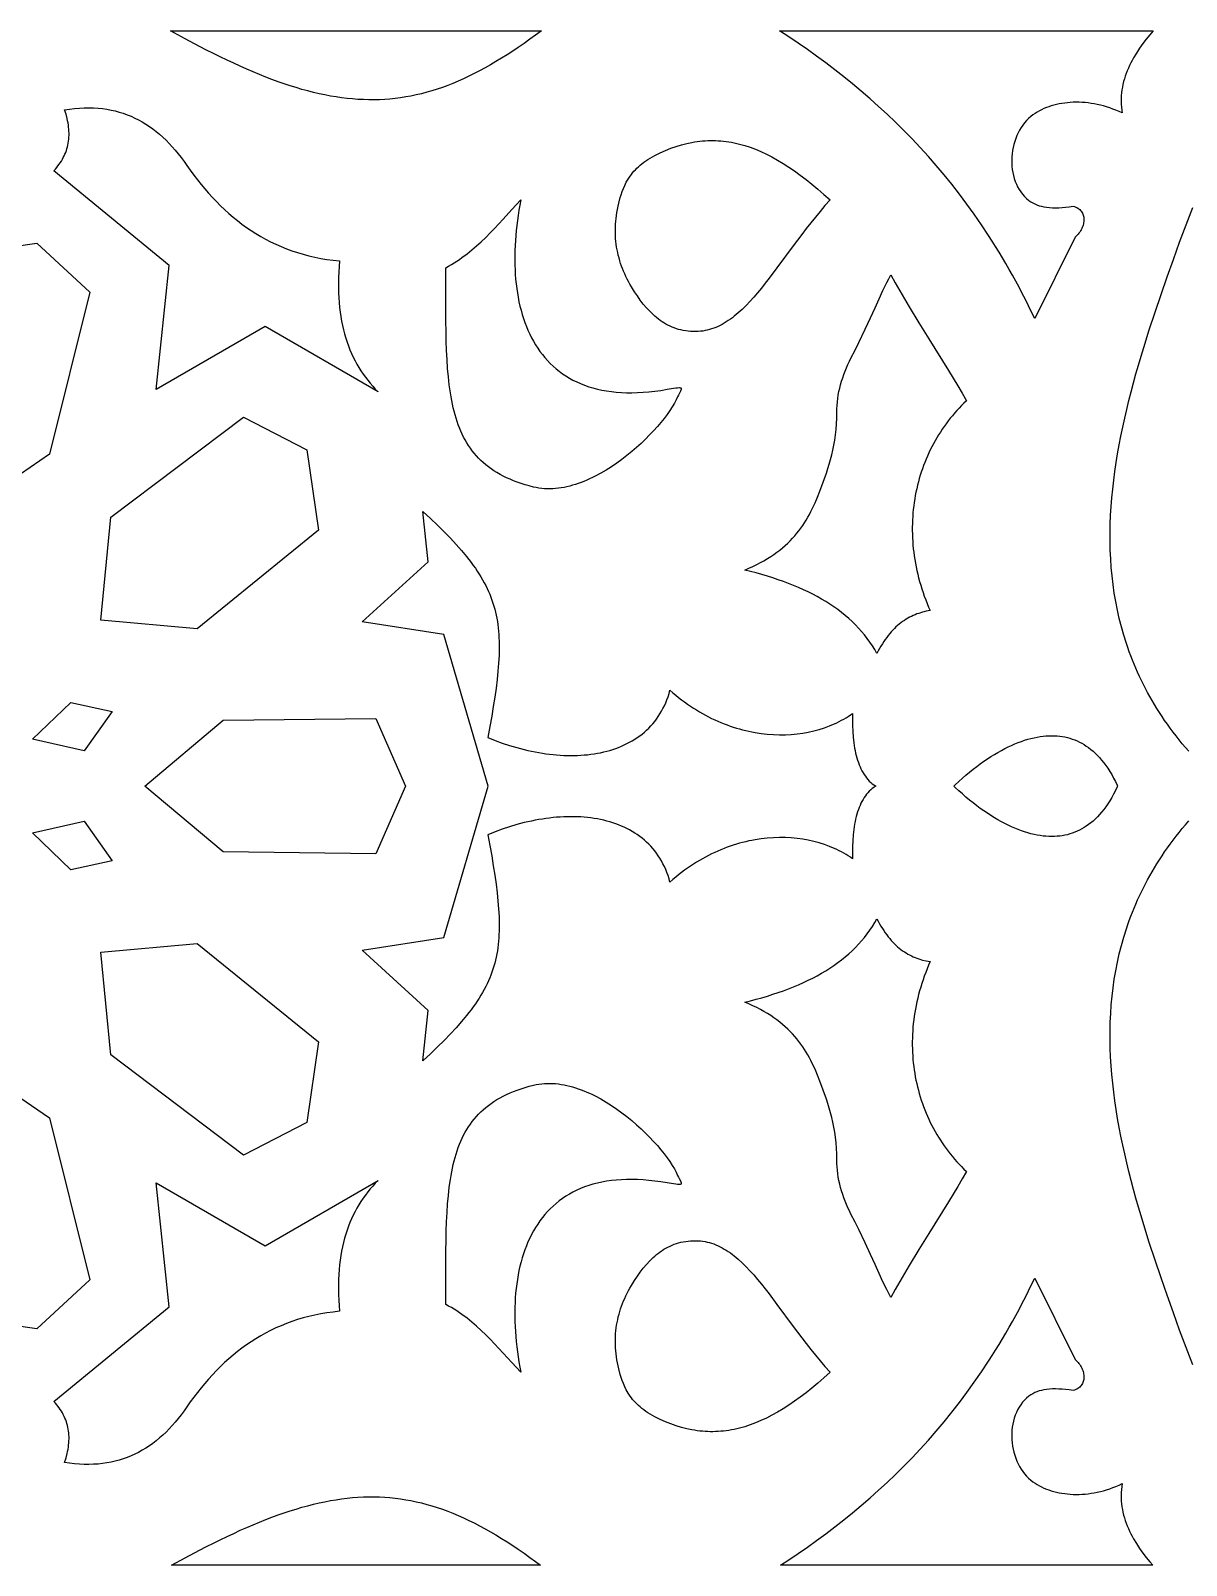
# Model space of a CAD drawing. Extents: x -575 to 575, y -425 to 425.
# Drawn here: x -332.8 to -272.6, y -365 to -285 of the extents above; entities that cross this region are included whole.
import ezdxf

# ---------------------------------------------------------------- set-up
doc = ezdxf.new("R2010")
doc.units = 0
doc.layers.add('LAYER_1', color=18, linetype='CONTINUOUS')

msp = doc.modelspace()

# ---------------------------------------------------------------- linework, layer by layer
at = {"layer": 'LAYER_1'}
for points in [[(-306.505, -285.263), (-306.807, -285.483), (-307.106, -285.697), (-307.403, -285.902), (-307.697, -286.1), (-307.989, -286.29), (-308.279, -286.473), (-308.566, -286.648), (-308.852, -286.816), (-309.136, -286.976), (-309.418, -287.128), (-309.698, -287.273), (-309.977, -287.411), (-310.255, -287.541), (-310.532, -287.664), (-310.808, -287.779), (-311.083, -287.887), (-311.357, -287.987), (-311.631, -288.081), (-311.904, -288.167), (-312.176, -288.245), (-312.449, -288.317), (-312.722, -288.381), (-312.994, -288.438), (-313.267, -288.487), (-313.54, -288.53), (-313.814, -288.565), (-314.089, -288.594), (-314.364, -288.615), (-314.64, -288.629), (-314.917, -288.636), (-315.195, -288.635), (-315.475, -288.628), (-315.756, -288.614), (-316.038, -288.593), (-316.323, -288.565), (-316.609, -288.53), (-316.897, -288.488), (-317.187, -288.439), (-317.48, -288.383), (-317.775, -288.32), (-318.072, -288.251), (-318.372, -288.175), (-318.675, -288.091), (-318.981, -288.001), (-319.29, -287.905), (-319.602, -287.801), (-319.918, -287.691), (-320.237, -287.575), (-320.559, -287.451), (-320.886, -287.321), (-321.216, -287.184), (-321.55, -287.041), (-321.889, -286.891), (-322.231, -286.734), (-322.578, -286.571), (-322.93, -286.402), (-323.287, -286.226), (-323.648, -286.043), (-324.014, -285.854), (-324.762, -285.457), (-325.531, -285.034), (-306.2, -285.034)], [(-274.508, -285.249), (-274.689, -285.473), (-274.866, -285.706), (-275.037, -285.947), (-275.2, -286.197), (-275.352, -286.453), (-275.424, -286.584), (-275.493, -286.717), (-275.559, -286.851), (-275.621, -286.987), (-275.679, -287.124), (-275.734, -287.263), (-275.783, -287.403), (-275.829, -287.544), (-275.87, -287.687), (-275.906, -287.831), (-275.936, -287.976), (-275.962, -288.122), (-275.981, -288.269), (-275.995, -288.417), (-276.003, -288.566), (-276.005, -288.716), (-276, -288.867), (-275.989, -289.018), (-275.97, -289.171), (-275.944, -289.323), (-276.106, -289.249), (-276.269, -289.179), (-276.431, -289.115), (-276.594, -289.057), (-276.756, -289.004), (-276.918, -288.957), (-277.08, -288.915), (-277.241, -288.878), (-277.402, -288.846), (-277.561, -288.82), (-277.72, -288.798), (-277.878, -288.782), (-278.035, -288.77), (-278.19, -288.764), (-278.343, -288.762), (-278.495, -288.765), (-278.646, -288.773), (-278.794, -288.785), (-278.94, -288.802), (-279.084, -288.823), (-279.226, -288.85), (-279.365, -288.88), (-279.502, -288.915), (-279.636, -288.954), (-279.767, -288.997), (-279.895, -289.045), (-280.02, -289.096), (-280.141, -289.152), (-280.259, -289.211), (-280.373, -289.275), (-280.484, -289.342), (-280.591, -289.414), (-280.71, -289.504), (-280.824, -289.604), (-280.931, -289.711), (-281.031, -289.827), (-281.125, -289.95), (-281.212, -290.079), (-281.292, -290.214), (-281.365, -290.355), (-281.431, -290.501), (-281.49, -290.651), (-281.542, -290.805), (-281.586, -290.962), (-281.624, -291.122), (-281.653, -291.283), (-281.675, -291.446), (-281.69, -291.61), (-281.696, -291.775), (-281.695, -291.939), (-281.686, -292.102), (-281.669, -292.264), (-281.643, -292.423), (-281.61, -292.581), (-281.568, -292.735), (-281.517, -292.885), (-281.458, -293.031), (-281.391, -293.173), (-281.315, -293.308), (-281.23, -293.438), (-281.136, -293.561), (-281.033, -293.677), (-280.921, -293.786), (-280.8, -293.886), (-280.707, -293.952), (-280.608, -294.011), (-280.503, -294.064), (-280.391, -294.111), (-280.273, -294.152), (-280.149, -294.186), (-280.018, -294.213), (-279.88, -294.235), (-279.734, -294.25), (-279.582, -294.258), (-279.421, -294.26), (-279.253, -294.256), (-279.078, -294.245), (-278.894, -294.228), (-278.702, -294.204), (-278.501, -294.174), (-278.432, -294.196), (-278.368, -294.222), (-278.308, -294.251), (-278.253, -294.284), (-278.203, -294.32), (-278.157, -294.359), (-278.116, -294.4), (-278.08, -294.444), (-278.047, -294.49), (-278.019, -294.539), (-277.996, -294.589), (-277.976, -294.641), (-277.961, -294.695), (-277.95, -294.751), (-277.943, -294.807), (-277.94, -294.865), (-277.941, -294.924), (-277.946, -294.984), (-277.955, -295.044), (-277.967, -295.104), (-277.983, -295.165), (-278.003, -295.226), (-278.027, -295.287), (-278.054, -295.347), (-278.085, -295.407), (-278.119, -295.467), (-278.156, -295.525), (-278.197, -295.583), (-278.241, -295.639), (-278.288, -295.694), (-278.339, -295.747), (-278.392, -295.799), (-280.503, -300.031), (-280.662, -299.698), (-280.824, -299.369), (-280.987, -299.044), (-281.152, -298.722), (-281.319, -298.405), (-281.488, -298.091), (-281.659, -297.78), (-281.831, -297.474), (-282.006, -297.171), (-282.182, -296.872), (-282.359, -296.576), (-282.539, -296.284), (-282.72, -295.995), (-282.903, -295.71), (-283.274, -295.15), (-283.651, -294.603), (-284.034, -294.069), (-284.424, -293.548), (-284.82, -293.04), (-285.222, -292.544), (-285.63, -292.059), (-286.043, -291.587), (-286.462, -291.125), (-286.886, -290.675), (-287.315, -290.235), (-287.749, -289.806), (-288.189, -289.386), (-288.633, -288.977), (-289.081, -288.577), (-289.535, -288.186), (-289.992, -287.804), (-290.454, -287.431), (-290.919, -287.066), (-291.389, -286.709), (-291.862, -286.36), (-292.339, -286.018), (-292.82, -285.683), (-293.304, -285.356), (-293.79, -285.034), (-274.324, -285.034)], [(-329.533, -289.057), (-329.298, -289.072), (-329.068, -289.095), (-328.842, -289.127), (-328.62, -289.168), (-328.402, -289.217), (-328.189, -289.274), (-327.98, -289.339), (-327.775, -289.413), (-327.573, -289.494), (-327.376, -289.584), (-327.182, -289.682), (-326.992, -289.787), (-326.805, -289.901), (-326.622, -290.022), (-326.443, -290.15), (-326.266, -290.287), (-326.093, -290.431), (-325.923, -290.582), (-325.756, -290.741), (-325.593, -290.907), (-325.432, -291.08), (-325.274, -291.261), (-325.119, -291.448), (-324.966, -291.643), (-324.816, -291.844), (-324.669, -292.053), (-324.49, -292.307), (-324.307, -292.557), (-324.121, -292.802), (-323.931, -293.041), (-323.737, -293.274), (-323.539, -293.503), (-323.337, -293.725), (-323.131, -293.941), (-322.921, -294.152), (-322.707, -294.356), (-322.488, -294.554), (-322.264, -294.746), (-322.036, -294.931), (-321.804, -295.11), (-321.567, -295.282), (-321.324, -295.446), (-321.077, -295.604), (-320.825, -295.755), (-320.568, -295.898), (-320.305, -296.033), (-320.037, -296.162), (-319.764, -296.282), (-319.485, -296.394), (-319.2, -296.499), (-318.91, -296.595), (-318.614, -296.683), (-318.312, -296.763), (-318.005, -296.834), (-317.691, -296.897), (-317.37, -296.95), (-317.044, -296.995), (-316.711, -297.03), (-316.736, -297.322), (-316.755, -297.607), (-316.767, -297.887), (-316.774, -298.161), (-316.774, -298.43), (-316.768, -298.694), (-316.757, -298.952), (-316.739, -299.206), (-316.716, -299.453), (-316.686, -299.696), (-316.651, -299.934), (-316.611, -300.167), (-316.565, -300.394), (-316.513, -300.617), (-316.456, -300.835), (-316.394, -301.048), (-316.326, -301.256), (-316.253, -301.46), (-316.175, -301.659), (-316.091, -301.854), (-316.003, -302.043), (-315.909, -302.229), (-315.811, -302.41), (-315.707, -302.587), (-315.599, -302.759), (-315.486, -302.927), (-315.369, -303.091), (-315.246, -303.251), (-315.119, -303.406), (-314.988, -303.558), (-314.852, -303.706), (-314.712, -303.85), (-320.599, -300.44), (-326.263, -303.732), (-325.597, -297.266), (-331.595, -292.328), (-331.521, -292.247), (-331.451, -292.165), (-331.384, -292.082), (-331.321, -291.997), (-331.262, -291.912), (-331.206, -291.825), (-331.154, -291.737), (-331.106, -291.648), (-331.061, -291.558), (-331.02, -291.466), (-330.983, -291.374), (-330.949, -291.28), (-330.919, -291.185), (-330.892, -291.089), (-330.87, -290.991), (-330.85, -290.892), (-330.835, -290.793), (-330.823, -290.692), (-330.815, -290.59), (-330.81, -290.486), (-330.809, -290.382), (-330.812, -290.276), (-330.818, -290.169), (-330.828, -290.061), (-330.842, -289.952), (-330.859, -289.841), (-330.88, -289.729), (-330.905, -289.617), (-330.965, -289.387), (-331.039, -289.153), (-330.776, -289.115), (-330.518, -289.086), (-330.264, -289.065), (-330.016, -289.054), (-329.772, -289.051)], [(-297.127, -290.761), (-296.99, -290.768), (-296.853, -290.778), (-296.715, -290.791), (-296.578, -290.807), (-296.44, -290.827), (-296.302, -290.851), (-296.163, -290.878), (-295.886, -290.941), (-295.607, -291.019), (-295.327, -291.11), (-295.045, -291.215), (-294.761, -291.334), (-294.476, -291.467), (-294.189, -291.614), (-293.899, -291.774), (-293.607, -291.949), (-293.312, -292.138), (-293.015, -292.341), (-292.715, -292.558), (-292.411, -292.789), (-292.105, -293.034), (-291.795, -293.294), (-291.482, -293.568), (-291.165, -293.856), (-291.427, -294.151), (-291.681, -294.448), (-291.929, -294.747), (-292.171, -295.047), (-292.406, -295.348), (-292.637, -295.648), (-293.083, -296.243), (-293.931, -297.393), (-294.339, -297.935), (-294.54, -298.196), (-294.741, -298.448), (-294.941, -298.691), (-295.14, -298.924), (-295.34, -299.146), (-295.541, -299.357), (-295.742, -299.555), (-295.945, -299.741), (-296.15, -299.913), (-296.254, -299.994), (-296.358, -300.07), (-296.463, -300.143), (-296.568, -300.212), (-296.674, -300.277), (-296.781, -300.338), (-296.89, -300.395), (-296.999, -300.447), (-297.109, -300.495), (-297.22, -300.539), (-297.332, -300.578), (-297.446, -300.612), (-297.56, -300.641), (-297.676, -300.665), (-297.794, -300.685), (-297.912, -300.699), (-298.033, -300.708), (-298.154, -300.712), (-298.291, -300.71), (-298.425, -300.704), (-298.556, -300.692), (-298.683, -300.676), (-298.808, -300.655), (-298.93, -300.629), (-299.05, -300.598), (-299.166, -300.563), (-299.281, -300.523), (-299.392, -300.48), (-299.501, -300.431), (-299.608, -300.379), (-299.712, -300.323), (-299.814, -300.263), (-299.914, -300.199), (-300.012, -300.132), (-300.108, -300.061), (-300.202, -299.986), (-300.294, -299.908), (-300.384, -299.827), (-300.473, -299.742), (-300.56, -299.655), (-300.729, -299.471), (-300.892, -299.276), (-301.05, -299.071), (-301.203, -298.857), (-301.353, -298.634), (-301.515, -298.373), (-301.591, -298.241), (-301.664, -298.109), (-301.733, -297.976), (-301.799, -297.841), (-301.861, -297.706), (-301.919, -297.57), (-301.974, -297.434), (-302.026, -297.296), (-302.074, -297.158), (-302.118, -297.018), (-302.158, -296.878), (-302.194, -296.737), (-302.227, -296.595), (-302.256, -296.452), (-302.281, -296.308), (-302.302, -296.163), (-302.319, -296.017), (-302.332, -295.87), (-302.341, -295.722), (-302.346, -295.573), (-302.347, -295.423), (-302.344, -295.272), (-302.337, -295.12), (-302.325, -294.967), (-302.31, -294.812), (-302.29, -294.657), (-302.265, -294.501), (-302.237, -294.343), (-302.204, -294.185), (-302.167, -294.025), (-302.09, -293.733), (-302.045, -293.58), (-301.992, -293.422), (-301.931, -293.262), (-301.86, -293.099), (-301.778, -292.935), (-301.683, -292.771), (-301.574, -292.606), (-301.513, -292.524), (-301.448, -292.443), (-301.379, -292.362), (-301.306, -292.282), (-301.228, -292.202), (-301.145, -292.123), (-301.056, -292.045), (-300.963, -291.968), (-300.864, -291.893), (-300.76, -291.818), (-300.65, -291.745), (-300.534, -291.673), (-300.411, -291.603), (-300.283, -291.534), (-300.005, -291.398), (-299.728, -291.274), (-299.453, -291.164), (-299.178, -291.067), (-298.904, -290.983), (-298.63, -290.912), (-298.357, -290.855), (-298.221, -290.831), (-298.084, -290.811), (-297.947, -290.793), (-297.811, -290.78), (-297.674, -290.769), (-297.538, -290.762), (-297.401, -290.759), (-297.264, -290.758)], [(-307.322, -294.124), (-307.368, -294.391), (-307.411, -294.657), (-307.449, -294.923), (-307.483, -295.187), (-307.512, -295.45), (-307.536, -295.712), (-307.556, -295.972), (-307.571, -296.231), (-307.582, -296.488), (-307.587, -296.743), (-307.588, -296.996), (-307.584, -297.247), (-307.575, -297.495), (-307.561, -297.741), (-307.542, -297.984), (-307.518, -298.225), (-307.489, -298.462), (-307.454, -298.697), (-307.414, -298.928), (-307.369, -299.156), (-307.319, -299.38), (-307.263, -299.601), (-307.202, -299.818), (-307.135, -300.031), (-307.062, -300.24), (-306.984, -300.444), (-306.9, -300.645), (-306.811, -300.84), (-306.716, -301.031), (-306.614, -301.218), (-306.507, -301.399), (-306.394, -301.575), (-306.275, -301.746), (-306.15, -301.912), (-306.019, -302.072), (-305.882, -302.226), (-305.739, -302.375), (-305.589, -302.517), (-305.433, -302.654), (-305.27, -302.784), (-305.101, -302.908), (-304.926, -303.025), (-304.744, -303.136), (-304.556, -303.24), (-304.361, -303.337), (-304.159, -303.426), (-303.95, -303.509), (-303.735, -303.584), (-303.513, -303.651), (-303.284, -303.711), (-303.048, -303.763), (-302.805, -303.807), (-302.555, -303.842), (-302.298, -303.87), (-302.033, -303.889), (-301.762, -303.9), (-301.483, -303.901), (-301.197, -303.894), (-300.903, -303.878), (-300.602, -303.853), (-300.294, -303.819), (-299.978, -303.775), (-299.655, -303.721), (-299.327, -303.666), (-299.204, -303.649), (-299.106, -303.638), (-299.031, -303.635), (-298.975, -303.639), (-298.939, -303.65), (-298.927, -303.659), (-298.919, -303.669), (-298.914, -303.681), (-298.913, -303.696), (-298.919, -303.73), (-298.936, -303.773), (-298.962, -303.823), (-299.029, -303.95), (-299.067, -304.026), (-299.105, -304.11), (-299.181, -304.275), (-299.275, -304.45), (-299.385, -304.636), (-299.511, -304.829), (-299.652, -305.03), (-299.807, -305.237), (-299.977, -305.449), (-300.16, -305.664), (-300.354, -305.882), (-300.561, -306.101), (-300.779, -306.32), (-301.006, -306.538), (-301.244, -306.754), (-301.49, -306.966), (-301.744, -307.174), (-302.005, -307.375), (-302.273, -307.569), (-302.548, -307.755), (-302.827, -307.932), (-303.111, -308.098), (-303.398, -308.251), (-303.543, -308.323), (-303.689, -308.392), (-303.835, -308.457), (-303.982, -308.518), (-304.129, -308.576), (-304.277, -308.629), (-304.425, -308.678), (-304.573, -308.723), (-304.721, -308.764), (-304.869, -308.8), (-305.016, -308.831), (-305.164, -308.857), (-305.311, -308.878), (-305.458, -308.893), (-305.605, -308.904), (-305.75, -308.909), (-305.896, -308.908), (-306.04, -308.901), (-306.184, -308.889), (-306.327, -308.87), (-306.468, -308.845), (-306.609, -308.813), (-306.831, -308.755), (-307.046, -308.693), (-307.254, -308.628), (-307.455, -308.558), (-307.649, -308.485), (-307.836, -308.407), (-308.016, -308.326), (-308.189, -308.241), (-308.357, -308.152), (-308.517, -308.059), (-308.672, -307.963), (-308.82, -307.862), (-308.963, -307.758), (-309.099, -307.65), (-309.23, -307.538), (-309.356, -307.422), (-309.475, -307.302), (-309.59, -307.179), (-309.699, -307.051), (-309.803, -306.92), (-309.902, -306.785), (-309.996, -306.646), (-310.086, -306.504), (-310.171, -306.357), (-310.251, -306.207), (-310.327, -306.053), (-310.398, -305.895), (-310.466, -305.733), (-310.53, -305.567), (-310.589, -305.398), (-310.645, -305.225), (-310.697, -305.048), (-310.746, -304.867), (-310.791, -304.682), (-310.834, -304.494), (-310.872, -304.302), (-310.908, -304.106), (-310.941, -303.906), (-310.999, -303.495), (-311.047, -303.069), (-311.086, -302.628), (-311.116, -302.171), (-311.139, -301.7), (-311.156, -301.213), (-311.168, -300.712), (-311.176, -300.195), (-311.181, -299.664), (-311.186, -297.388), (-311.038, -297.307), (-310.892, -297.223), (-310.75, -297.137), (-310.61, -297.047), (-310.473, -296.956), (-310.338, -296.861), (-310.076, -296.666), (-309.822, -296.461), (-309.575, -296.249), (-309.335, -296.03), (-309.1, -295.804), (-308.869, -295.572), (-308.64, -295.336), (-308.188, -294.851), (-307.734, -294.356), (-307.27, -293.856)], [(-329.729, -298.662), (-331.824, -307.108), (-335.87, -309.874), (-338.275, -305.051), (-336.212, -296.647), (-332.486, -296.109)], [(-287.763, -298.171), (-287.527, -298.587), (-287.284, -299.005), (-287.036, -299.423), (-286.53, -300.259), (-286.015, -301.092), (-284.999, -302.735), (-284.514, -303.536), (-284.281, -303.93), (-284.057, -304.32), (-284.186, -304.443), (-284.312, -304.569), (-284.435, -304.697), (-284.556, -304.828), (-284.674, -304.96), (-284.788, -305.096), (-284.901, -305.233), (-285.01, -305.372), (-285.116, -305.514), (-285.22, -305.658), (-285.32, -305.803), (-285.418, -305.951), (-285.512, -306.101), (-285.604, -306.252), (-285.693, -306.406), (-285.778, -306.561), (-285.861, -306.718), (-285.94, -306.877), (-286.017, -307.037), (-286.09, -307.199), (-286.16, -307.363), (-286.227, -307.528), (-286.291, -307.695), (-286.352, -307.863), (-286.41, -308.032), (-286.464, -308.203), (-286.515, -308.375), (-286.563, -308.549), (-286.607, -308.724), (-286.649, -308.899), (-286.687, -309.076), (-286.721, -309.254), (-286.752, -309.434), (-286.78, -309.614), (-286.805, -309.795), (-286.826, -309.977), (-286.843, -310.159), (-286.857, -310.343), (-286.868, -310.527), (-286.875, -310.713), (-286.879, -310.898), (-286.879, -311.085), (-286.875, -311.272), (-286.868, -311.459), (-286.858, -311.647), (-286.843, -311.836), (-286.825, -312.025), (-286.804, -312.214), (-286.779, -312.404), (-286.75, -312.593), (-286.717, -312.784), (-286.681, -312.974), (-286.64, -313.164), (-286.596, -313.355), (-286.549, -313.545), (-286.497, -313.736), (-286.442, -313.926), (-286.383, -314.116), (-286.319, -314.307), (-286.252, -314.497), (-286.181, -314.686), (-286.107, -314.876), (-286.028, -315.065), (-285.945, -315.254), (-286.148, -315.289), (-286.348, -315.336), (-286.544, -315.395), (-286.641, -315.429), (-286.737, -315.466), (-286.832, -315.507), (-286.926, -315.551), (-287.02, -315.598), (-287.112, -315.648), (-287.203, -315.703), (-287.293, -315.76), (-287.382, -315.822), (-287.47, -315.887), (-287.558, -315.956), (-287.643, -316.028), (-287.728, -316.105), (-287.812, -316.186), (-287.895, -316.27), (-287.976, -316.359), (-288.056, -316.452), (-288.135, -316.549), (-288.213, -316.651), (-288.29, -316.757), (-288.365, -316.867), (-288.439, -316.982), (-288.512, -317.101), (-288.583, -317.225), (-288.653, -317.354), (-288.722, -317.488), (-288.837, -317.283), (-288.96, -317.084), (-289.09, -316.89), (-289.227, -316.7), (-289.37, -316.515), (-289.521, -316.335), (-289.678, -316.159), (-289.842, -315.988), (-290.013, -315.822), (-290.19, -315.66), (-290.374, -315.503), (-290.564, -315.35), (-290.761, -315.201), (-290.964, -315.056), (-291.173, -314.916), (-291.388, -314.78), (-291.609, -314.649), (-291.836, -314.521), (-292.069, -314.397), (-292.308, -314.278), (-292.553, -314.162), (-292.804, -314.05), (-293.06, -313.942), (-293.322, -313.838), (-293.589, -313.738), (-293.862, -313.641), (-294.14, -313.549), (-294.423, -313.459), (-294.712, -313.374), (-295.005, -313.291), (-295.304, -313.213), (-295.608, -313.137), (-295.392, -313.046), (-295.183, -312.951), (-294.983, -312.854), (-294.79, -312.754), (-294.605, -312.651), (-294.427, -312.545), (-294.257, -312.437), (-294.093, -312.326), (-293.935, -312.213), (-293.785, -312.097), (-293.64, -311.979), (-293.502, -311.858), (-293.369, -311.735), (-293.242, -311.61), (-293.121, -311.482), (-293.005, -311.353), (-292.893, -311.221), (-292.787, -311.087), (-292.685, -310.951), (-292.588, -310.813), (-292.495, -310.673), (-292.406, -310.532), (-292.321, -310.388), (-292.24, -310.243), (-292.162, -310.096), (-292.087, -309.947), (-291.946, -309.645), (-291.815, -309.337), (-291.693, -309.024), (-291.52, -308.555), (-291.356, -308.09), (-291.278, -307.856), (-291.205, -307.62), (-291.136, -307.38), (-291.072, -307.136), (-291.013, -306.887), (-290.961, -306.632), (-290.916, -306.368), (-290.878, -306.097), (-290.848, -305.816), (-290.826, -305.524), (-290.813, -305.221), (-290.81, -304.906), (-290.808, -304.732), (-290.798, -304.556), (-290.783, -304.378), (-290.76, -304.2), (-290.732, -304.021), (-290.698, -303.841), (-290.658, -303.661), (-290.613, -303.482), (-290.562, -303.303), (-290.506, -303.125), (-290.445, -302.948), (-290.379, -302.773), (-290.309, -302.599), (-290.234, -302.428), (-290.156, -302.26), (-290.073, -302.095), (-289.859, -301.675), (-289.665, -301.286), (-289.329, -300.591), (-289.05, -299.992), (-288.813, -299.468), (-288.604, -299.002), (-288.407, -298.574), (-288.208, -298.164), (-288.103, -297.961), (-287.992, -297.755)], [(-318.421, -306.867), (-317.804, -311.066), (-324.14, -316.201), (-329.148, -315.743), (-328.625, -310.389), (-321.718, -305.166)], [(-311.985, -310.449), (-311.614, -310.805), (-311.267, -311.149), (-310.942, -311.484), (-310.64, -311.809), (-310.359, -312.128), (-310.1, -312.439), (-309.978, -312.593), (-309.861, -312.746), (-309.749, -312.898), (-309.642, -313.049), (-309.54, -313.2), (-309.443, -313.35), (-309.351, -313.5), (-309.263, -313.649), (-309.181, -313.799), (-309.102, -313.948), (-309.028, -314.098), (-308.959, -314.249), (-308.894, -314.4), (-308.833, -314.552), (-308.777, -314.705), (-308.725, -314.859), (-308.677, -315.014), (-308.633, -315.17), (-308.593, -315.329), (-308.557, -315.488), (-308.525, -315.65), (-308.496, -315.814), (-308.472, -315.98), (-308.451, -316.148), (-308.434, -316.319), (-308.42, -316.492), (-308.41, -316.669), (-308.403, -316.848), (-308.399, -317.03), (-308.399, -317.216), (-308.408, -317.598), (-308.43, -317.995), (-308.464, -318.408), (-308.508, -318.838), (-308.564, -319.288), (-308.63, -319.757), (-308.706, -320.248), (-308.791, -320.761), (-308.885, -321.298), (-308.987, -321.86), (-308.613, -322.013), (-308.236, -322.152), (-307.857, -322.279), (-307.478, -322.393), (-307.098, -322.493), (-306.908, -322.538), (-306.719, -322.58), (-306.53, -322.618), (-306.341, -322.653), (-306.152, -322.684), (-305.965, -322.711), (-305.778, -322.736), (-305.592, -322.756), (-305.406, -322.773), (-305.222, -322.786), (-305.039, -322.796), (-304.856, -322.802), (-304.675, -322.805), (-304.496, -322.803), (-304.318, -322.798), (-304.141, -322.789), (-303.966, -322.776), (-303.793, -322.76), (-303.622, -322.739), (-303.452, -322.715), (-303.285, -322.687), (-303.12, -322.655), (-302.956, -322.619), (-302.796, -322.579), (-302.637, -322.535), (-302.481, -322.487), (-302.328, -322.434), (-302.177, -322.378), (-302.029, -322.318), (-301.884, -322.253), (-301.742, -322.185), (-301.603, -322.112), (-301.467, -322.035), (-301.334, -321.954), (-301.204, -321.868), (-301.078, -321.778), (-300.956, -321.684), (-300.837, -321.586), (-300.722, -321.483), (-300.61, -321.376), (-300.503, -321.264), (-300.4, -321.148), (-300.3, -321.027), (-300.205, -320.902), (-300.114, -320.773), (-300.027, -320.639), (-299.945, -320.5), (-299.867, -320.357), (-299.795, -320.209), (-299.726, -320.056), (-299.663, -319.899), (-299.604, -319.737), (-299.551, -319.57), (-299.503, -319.399), (-299.354, -319.53), (-299.204, -319.656), (-299.053, -319.778), (-298.901, -319.897), (-298.748, -320.011), (-298.594, -320.122), (-298.439, -320.228), (-298.283, -320.331), (-298.126, -320.429), (-297.968, -320.524), (-297.81, -320.615), (-297.651, -320.703), (-297.492, -320.786), (-297.332, -320.866), (-297.171, -320.942), (-297.01, -321.014), (-296.849, -321.083), (-296.688, -321.148), (-296.526, -321.209), (-296.364, -321.267), (-296.202, -321.321), (-296.04, -321.371), (-295.878, -321.418), (-295.716, -321.462), (-295.554, -321.502), (-295.393, -321.539), (-295.232, -321.572), (-295.071, -321.602), (-294.75, -321.651), (-294.431, -321.687), (-294.115, -321.71), (-293.801, -321.72), (-293.491, -321.717), (-293.185, -321.702), (-292.883, -321.674), (-292.587, -321.634), (-292.295, -321.582), (-292.01, -321.519), (-291.73, -321.444), (-291.458, -321.357), (-291.192, -321.26), (-291.062, -321.207), (-290.935, -321.151), (-290.809, -321.093), (-290.685, -321.032), (-290.564, -320.968), (-290.445, -320.902), (-290.328, -320.833), (-290.213, -320.762), (-290.101, -320.688), (-289.991, -320.612), (-289.998, -320.933), (-289.995, -321.247), (-289.983, -321.553), (-289.961, -321.85), (-289.928, -322.138), (-289.886, -322.414), (-289.86, -322.548), (-289.832, -322.679), (-289.801, -322.807), (-289.767, -322.932), (-289.73, -323.053), (-289.69, -323.171), (-289.647, -323.285), (-289.601, -323.395), (-289.552, -323.502), (-289.5, -323.605), (-289.444, -323.703), (-289.386, -323.798), (-289.324, -323.888), (-289.259, -323.974), (-289.19, -324.055), (-289.118, -324.132), (-289.042, -324.204), (-288.963, -324.271), (-288.881, -324.333), (-288.794, -324.39), (-288.771, -324.39), (-288.783, -324.398), (-288.771, -324.405), (-288.794, -324.405), (-288.881, -324.462), (-288.963, -324.524), (-289.042, -324.592), (-289.118, -324.664), (-289.19, -324.74), (-289.259, -324.822), (-289.324, -324.907), (-289.386, -324.998), (-289.444, -325.092), (-289.5, -325.191), (-289.552, -325.293), (-289.601, -325.4), (-289.647, -325.511), (-289.69, -325.625), (-289.73, -325.742), (-289.767, -325.864), (-289.801, -325.988), (-289.832, -326.116), (-289.86, -326.247), (-289.886, -326.381), (-289.928, -326.658), (-289.961, -326.945), (-289.983, -327.242), (-289.995, -327.549), (-289.998, -327.863), (-289.991, -328.184), (-290.101, -328.108), (-290.213, -328.034), (-290.328, -327.962), (-290.445, -327.893), (-290.564, -327.827), (-290.685, -327.763), (-290.809, -327.702), (-290.935, -327.644), (-291.062, -327.589), (-291.192, -327.536), (-291.458, -327.438), (-291.73, -327.352), (-292.01, -327.277), (-292.295, -327.213), (-292.587, -327.161), (-292.883, -327.121), (-293.185, -327.094), (-293.491, -327.078), (-293.801, -327.076), (-294.115, -327.086), (-294.431, -327.109), (-294.75, -327.145), (-295.071, -327.194), (-295.232, -327.224), (-295.393, -327.257), (-295.554, -327.293), (-295.716, -327.333), (-295.878, -327.377), (-296.04, -327.424), (-296.202, -327.475), (-296.364, -327.529), (-296.526, -327.586), (-296.688, -327.648), (-296.849, -327.713), (-297.01, -327.781), (-297.171, -327.854), (-297.332, -327.93), (-297.492, -328.009), (-297.651, -328.093), (-297.81, -328.18), (-297.968, -328.271), (-298.126, -328.366), (-298.283, -328.465), (-298.439, -328.567), (-298.594, -328.674), (-298.748, -328.784), (-298.901, -328.899), (-299.053, -329.017), (-299.204, -329.139), (-299.354, -329.266), (-299.503, -329.396), (-299.551, -329.225), (-299.604, -329.058), (-299.663, -328.896), (-299.726, -328.739), (-299.795, -328.587), (-299.867, -328.439), (-299.945, -328.296), (-300.027, -328.157), (-300.114, -328.023), (-300.205, -327.893), (-300.3, -327.768), (-300.4, -327.648), (-300.503, -327.531), (-300.61, -327.42), (-300.722, -327.313), (-300.837, -327.21), (-300.956, -327.111), (-301.078, -327.017), (-301.204, -326.927), (-301.334, -326.842), (-301.467, -326.761), (-301.603, -326.684), (-301.742, -326.611), (-301.884, -326.542), (-302.029, -326.478), (-302.177, -326.417), (-302.328, -326.361), (-302.481, -326.309), (-302.637, -326.261), (-302.796, -326.217), (-302.956, -326.177), (-303.12, -326.141), (-303.285, -326.108), (-303.452, -326.08), (-303.622, -326.056), (-303.793, -326.036), (-303.966, -326.019), (-304.141, -326.006), (-304.318, -325.997), (-304.496, -325.992), (-304.675, -325.991), (-304.856, -325.993), (-305.039, -325.999), (-305.222, -326.009), (-305.406, -326.022), (-305.592, -326.039), (-305.778, -326.06), (-305.965, -326.084), (-306.152, -326.112), (-306.341, -326.143), (-306.53, -326.178), (-306.719, -326.216), (-306.908, -326.257), (-307.098, -326.302), (-307.478, -326.403), (-307.857, -326.516), (-308.236, -326.643), (-308.613, -326.783), (-308.987, -326.935), (-308.885, -327.497), (-308.791, -328.034), (-308.706, -328.548), (-308.63, -329.038), (-308.564, -329.508), (-308.508, -329.957), (-308.464, -330.388), (-308.43, -330.801), (-308.408, -331.198), (-308.399, -331.579), (-308.399, -331.765), (-308.403, -331.948), (-308.41, -332.127), (-308.42, -332.303), (-308.434, -332.477), (-308.451, -332.647), (-308.472, -332.816), (-308.496, -332.982), (-308.525, -333.145), (-308.557, -333.307), (-308.593, -333.467), (-308.633, -333.625), (-308.677, -333.782), (-308.725, -333.937), (-308.777, -334.091), (-308.833, -334.244), (-308.894, -334.396), (-308.959, -334.547), (-309.028, -334.697), (-309.102, -334.847), (-309.181, -334.997), (-309.263, -335.146), (-309.351, -335.296), (-309.443, -335.446), (-309.54, -335.596), (-309.642, -335.746), (-309.749, -335.897), (-309.861, -336.049), (-309.978, -336.202), (-310.1, -336.356), (-310.359, -336.668), (-310.64, -336.986), (-310.942, -337.312), (-311.267, -337.646), (-311.614, -337.991), (-311.985, -338.346), (-312.38, -338.715), (-312.094, -336.092), (-315.537, -332.954), (-311.289, -332.291), (-308.979, -324.398), (-311.289, -316.504), (-315.537, -315.842), (-312.094, -312.703), (-312.38, -310.081)], [(-328.559, -320.507), (-330.026, -322.563), (-332.705, -321.955), (-330.721, -320.033)], [(-313.28, -324.398), (-314.82, -327.929), (-322.777, -327.825), (-326.867, -324.398), (-322.777, -320.97), (-314.82, -320.866)], [(-279.479, -321.773), (-279.339, -321.781), (-279.201, -321.795), (-279.065, -321.814), (-278.932, -321.838), (-278.8, -321.868), (-278.671, -321.903), (-278.544, -321.944), (-278.419, -321.99), (-278.295, -322.042), (-278.172, -322.1), (-278.052, -322.164), (-277.932, -322.234), (-277.814, -322.31), (-277.696, -322.393), (-277.58, -322.483), (-277.465, -322.58), (-277.351, -322.684), (-277.238, -322.795), (-277.127, -322.914), (-277.017, -323.041), (-276.908, -323.176), (-276.801, -323.319), (-276.696, -323.47), (-276.592, -323.63), (-276.49, -323.798), (-276.391, -323.976), (-276.294, -324.162), (-276.199, -324.357), (-276.181, -324.398), (-276.199, -324.438), (-276.294, -324.634), (-276.391, -324.82), (-276.49, -324.997), (-276.592, -325.166), (-276.696, -325.325), (-276.801, -325.477), (-276.908, -325.62), (-277.017, -325.755), (-277.127, -325.882), (-277.238, -326.001), (-277.351, -326.112), (-277.465, -326.216), (-277.58, -326.312), (-277.696, -326.402), (-277.814, -326.485), (-277.932, -326.561), (-278.052, -326.631), (-278.172, -326.695), (-278.295, -326.753), (-278.419, -326.805), (-278.544, -326.852), (-278.671, -326.892), (-278.8, -326.928), (-278.932, -326.957), (-279.065, -326.982), (-279.201, -327.001), (-279.339, -327.014), (-279.479, -327.022), (-279.622, -327.025), (-279.768, -327.021), (-279.916, -327.012), (-280.067, -326.998), (-280.221, -326.977), (-280.377, -326.951), (-280.535, -326.919), (-280.696, -326.88), (-280.86, -326.836), (-281.025, -326.785), (-281.193, -326.728), (-281.363, -326.665), (-281.535, -326.596), (-281.708, -326.521), (-281.884, -326.439), (-282.061, -326.351), (-282.239, -326.256), (-282.419, -326.156), (-282.601, -326.049), (-282.783, -325.935), (-282.966, -325.816), (-283.151, -325.69), (-283.336, -325.558), (-283.522, -325.42), (-283.708, -325.276), (-283.895, -325.126), (-284.082, -324.969), (-284.27, -324.807), (-284.458, -324.638), (-284.645, -324.464), (-284.715, -324.398), (-284.645, -324.331), (-284.458, -324.157), (-284.27, -323.989), (-284.082, -323.826), (-283.895, -323.67), (-283.708, -323.519), (-283.522, -323.375), (-283.336, -323.237), (-283.151, -323.105), (-282.966, -322.98), (-282.783, -322.86), (-282.601, -322.747), (-282.419, -322.64), (-282.239, -322.539), (-282.061, -322.445), (-281.884, -322.357), (-281.708, -322.275), (-281.535, -322.199), (-281.363, -322.13), (-281.193, -322.067), (-281.025, -322.01), (-280.86, -321.96), (-280.696, -321.915), (-280.535, -321.877), (-280.377, -321.844), (-280.221, -321.818), (-280.067, -321.798), (-279.916, -321.783), (-279.768, -321.774), (-279.622, -321.771)], [(-328.559, -328.288), (-330.721, -328.763), (-332.705, -326.84), (-330.026, -326.232)], [(-288.653, -331.441), (-288.583, -331.57), (-288.512, -331.694), (-288.439, -331.814), (-288.365, -331.929), (-288.29, -332.039), (-288.213, -332.145), (-288.135, -332.246), (-288.056, -332.343), (-287.976, -332.436), (-287.895, -332.525), (-287.812, -332.61), (-287.728, -332.69), (-287.643, -332.767), (-287.558, -332.84), (-287.47, -332.909), (-287.382, -332.974), (-287.293, -333.035), (-287.203, -333.093), (-287.112, -333.147), (-287.02, -333.198), (-286.926, -333.245), (-286.832, -333.289), (-286.737, -333.329), (-286.641, -333.366), (-286.544, -333.4), (-286.348, -333.459), (-286.148, -333.506), (-285.945, -333.542), (-286.028, -333.731), (-286.107, -333.92), (-286.181, -334.109), (-286.252, -334.299), (-286.319, -334.489), (-286.383, -334.679), (-286.442, -334.87), (-286.497, -335.06), (-286.549, -335.25), (-286.596, -335.441), (-286.64, -335.631), (-286.681, -335.822), (-286.717, -336.012), (-286.75, -336.202), (-286.779, -336.392), (-286.804, -336.581), (-286.825, -336.771), (-286.843, -336.96), (-286.858, -337.148), (-286.868, -337.336), (-286.875, -337.524), (-286.879, -337.711), (-286.879, -337.897), (-286.875, -338.083), (-286.868, -338.268), (-286.857, -338.452), (-286.843, -338.636), (-286.826, -338.819), (-286.805, -339.001), (-286.78, -339.182), (-286.752, -339.362), (-286.721, -339.541), (-286.687, -339.719), (-286.649, -339.896), (-286.607, -340.072), (-286.563, -340.247), (-286.515, -340.42), (-286.464, -340.592), (-286.41, -340.763), (-286.352, -340.933), (-286.291, -341.101), (-286.227, -341.267), (-286.16, -341.433), (-286.09, -341.596), (-286.017, -341.758), (-285.94, -341.919), (-285.861, -342.077), (-285.778, -342.234), (-285.693, -342.39), (-285.604, -342.543), (-285.512, -342.695), (-285.418, -342.844), (-285.32, -342.992), (-285.22, -343.138), (-285.116, -343.282), (-285.01, -343.423), (-284.901, -343.563), (-284.788, -343.7), (-284.674, -343.835), (-284.556, -343.968), (-284.435, -344.098), (-284.312, -344.227), (-284.186, -344.352), (-284.057, -344.476), (-284.281, -344.865), (-284.514, -345.259), (-284.999, -346.061), (-286.015, -347.703), (-286.53, -348.536), (-287.036, -349.372), (-287.284, -349.791), (-287.527, -350.208), (-287.763, -350.625), (-287.992, -351.04), (-288.103, -350.834), (-288.208, -350.631), (-288.407, -350.222), (-288.604, -349.794), (-288.813, -349.327), (-289.05, -348.804), (-289.329, -348.204), (-289.665, -347.51), (-289.859, -347.121), (-290.073, -346.701), (-290.156, -346.535), (-290.234, -346.367), (-290.309, -346.196), (-290.379, -346.023), (-290.445, -345.848), (-290.506, -345.671), (-290.562, -345.493), (-290.613, -345.314), (-290.658, -345.134), (-290.698, -344.954), (-290.732, -344.775), (-290.76, -344.596), (-290.783, -344.417), (-290.798, -344.24), (-290.808, -344.064), (-290.81, -343.89), (-290.813, -343.574), (-290.826, -343.271), (-290.848, -342.979), (-290.878, -342.698), (-290.916, -342.427), (-290.961, -342.164), (-291.013, -341.908), (-291.072, -341.659), (-291.136, -341.415), (-291.205, -341.176), (-291.278, -340.939), (-291.356, -340.705), (-291.52, -340.24), (-291.693, -339.772), (-291.815, -339.458), (-291.946, -339.15), (-292.087, -338.848), (-292.162, -338.699), (-292.24, -338.552), (-292.321, -338.407), (-292.406, -338.264), (-292.495, -338.122), (-292.588, -337.982), (-292.685, -337.844), (-292.787, -337.709), (-292.893, -337.575), (-293.005, -337.443), (-293.121, -337.313), (-293.242, -337.186), (-293.369, -337.06), (-293.502, -336.938), (-293.64, -336.817), (-293.785, -336.699), (-293.935, -336.583), (-294.093, -336.469), (-294.257, -336.359), (-294.427, -336.25), (-294.605, -336.145), (-294.79, -336.042), (-294.983, -335.942), (-295.183, -335.844), (-295.392, -335.75), (-295.608, -335.658), (-295.304, -335.583), (-295.005, -335.504), (-294.712, -335.422), (-294.423, -335.336), (-294.14, -335.247), (-293.862, -335.154), (-293.589, -335.057), (-293.322, -334.957), (-293.06, -334.853), (-292.804, -334.745), (-292.553, -334.634), (-292.308, -334.518), (-292.069, -334.398), (-291.836, -334.275), (-291.609, -334.147), (-291.388, -334.015), (-291.173, -333.879), (-290.964, -333.739), (-290.761, -333.595), (-290.564, -333.446), (-290.374, -333.293), (-290.19, -333.135), (-290.013, -332.973), (-289.842, -332.807), (-289.678, -332.636), (-289.521, -332.461), (-289.37, -332.28), (-289.227, -332.095), (-289.09, -331.906), (-288.96, -331.711), (-288.837, -331.512), (-288.722, -331.308)], [(-317.804, -337.73), (-318.421, -341.929), (-321.718, -343.629), (-328.625, -338.407), (-329.148, -333.052), (-324.14, -332.595)], [(-331.824, -341.688), (-329.729, -350.133), (-332.486, -352.686), (-336.212, -352.148), (-338.275, -343.744), (-335.87, -338.922)], [(-305.605, -339.892), (-305.458, -339.902), (-305.311, -339.918), (-305.164, -339.939), (-305.016, -339.965), (-304.869, -339.996), (-304.721, -340.032), (-304.573, -340.072), (-304.425, -340.117), (-304.277, -340.166), (-304.129, -340.22), (-303.982, -340.277), (-303.835, -340.338), (-303.689, -340.403), (-303.543, -340.472), (-303.398, -340.544), (-303.111, -340.698), (-302.827, -340.864), (-302.548, -341.04), (-302.273, -341.226), (-302.005, -341.42), (-301.744, -341.622), (-301.49, -341.829), (-301.244, -342.041), (-301.006, -342.257), (-300.779, -342.475), (-300.561, -342.694), (-300.354, -342.913), (-300.16, -343.131), (-299.977, -343.347), (-299.807, -343.558), (-299.652, -343.765), (-299.511, -343.966), (-299.385, -344.16), (-299.275, -344.345), (-299.181, -344.521), (-299.105, -344.685), (-299.067, -344.77), (-299.029, -344.846), (-298.962, -344.972), (-298.936, -345.023), (-298.919, -345.065), (-298.913, -345.1), (-298.914, -345.114), (-298.919, -345.126), (-298.927, -345.137), (-298.939, -345.145), (-298.975, -345.157), (-299.031, -345.161), (-299.106, -345.157), (-299.204, -345.147), (-299.327, -345.129), (-299.655, -345.074), (-299.978, -345.021), (-300.294, -344.977), (-300.602, -344.942), (-300.903, -344.917), (-301.197, -344.901), (-301.483, -344.894), (-301.762, -344.896), (-302.033, -344.906), (-302.298, -344.926), (-302.555, -344.953), (-302.805, -344.989), (-303.048, -345.033), (-303.284, -345.085), (-303.513, -345.144), (-303.735, -345.212), (-303.95, -345.287), (-304.159, -345.369), (-304.361, -345.459), (-304.556, -345.556), (-304.744, -345.66), (-304.926, -345.77), (-305.101, -345.887), (-305.27, -346.011), (-305.433, -346.142), (-305.589, -346.278), (-305.739, -346.421), (-305.882, -346.569), (-306.019, -346.724), (-306.15, -346.884), (-306.275, -347.049), (-306.394, -347.22), (-306.507, -347.396), (-306.614, -347.578), (-306.716, -347.764), (-306.811, -347.955), (-306.9, -348.151), (-306.984, -348.351), (-307.062, -348.556), (-307.135, -348.765), (-307.202, -348.978), (-307.263, -349.194), (-307.319, -349.415), (-307.369, -349.64), (-307.414, -349.867), (-307.454, -350.099), (-307.489, -350.333), (-307.518, -350.571), (-307.542, -350.811), (-307.561, -351.054), (-307.575, -351.3), (-307.584, -351.549), (-307.588, -351.799), (-307.587, -352.052), (-307.582, -352.307), (-307.571, -352.564), (-307.556, -352.823), (-307.536, -353.083), (-307.512, -353.345), (-307.483, -353.608), (-307.449, -353.873), (-307.411, -354.138), (-307.368, -354.405), (-307.322, -354.672), (-307.27, -354.939), (-307.734, -354.44), (-308.188, -353.945), (-308.64, -353.46), (-308.869, -353.223), (-309.1, -352.992), (-309.335, -352.766), (-309.575, -352.546), (-309.822, -352.334), (-310.076, -352.13), (-310.338, -351.934), (-310.473, -351.84), (-310.61, -351.748), (-310.75, -351.659), (-310.892, -351.572), (-311.038, -351.488), (-311.186, -351.407), (-311.181, -349.132), (-311.176, -348.6), (-311.168, -348.084), (-311.156, -347.582), (-311.139, -347.096), (-311.116, -346.624), (-311.086, -346.168), (-311.047, -345.727), (-310.999, -345.301), (-310.941, -344.89), (-310.908, -344.69), (-310.872, -344.494), (-310.834, -344.302), (-310.791, -344.113), (-310.746, -343.929), (-310.697, -343.748), (-310.645, -343.571), (-310.589, -343.398), (-310.53, -343.228), (-310.466, -343.063), (-310.398, -342.901), (-310.327, -342.743), (-310.251, -342.589), (-310.171, -342.438), (-310.086, -342.292), (-309.996, -342.149), (-309.902, -342.01), (-309.803, -341.875), (-309.699, -341.744), (-309.59, -341.617), (-309.475, -341.493), (-309.356, -341.373), (-309.23, -341.258), (-309.099, -341.146), (-308.963, -341.037), (-308.82, -340.933), (-308.672, -340.833), (-308.517, -340.736), (-308.357, -340.643), (-308.189, -340.554), (-308.016, -340.469), (-307.836, -340.388), (-307.649, -340.311), (-307.455, -340.237), (-307.254, -340.168), (-307.046, -340.102), (-306.831, -340.04), (-306.609, -339.982), (-306.468, -339.951), (-306.327, -339.926), (-306.184, -339.907), (-306.04, -339.894), (-305.896, -339.888), (-305.75, -339.887)], [(-314.852, -345.09), (-314.988, -345.237), (-315.119, -345.389), (-315.246, -345.545), (-315.369, -345.705), (-315.486, -345.868), (-315.599, -346.037), (-315.707, -346.209), (-315.811, -346.386), (-315.909, -346.567), (-316.003, -346.752), (-316.091, -346.942), (-316.175, -347.136), (-316.253, -347.335), (-316.326, -347.539), (-316.394, -347.747), (-316.456, -347.961), (-316.513, -348.178), (-316.565, -348.401), (-316.611, -348.629), (-316.651, -348.862), (-316.686, -349.099), (-316.716, -349.342), (-316.739, -349.59), (-316.757, -349.843), (-316.768, -350.101), (-316.774, -350.365), (-316.774, -350.634), (-316.767, -350.909), (-316.755, -351.189), (-316.736, -351.474), (-316.711, -351.765), (-317.044, -351.801), (-317.37, -351.845), (-317.691, -351.899), (-318.005, -351.961), (-318.312, -352.033), (-318.614, -352.112), (-318.91, -352.2), (-319.2, -352.297), (-319.485, -352.401), (-319.764, -352.514), (-320.037, -352.634), (-320.305, -352.762), (-320.568, -352.898), (-320.825, -353.041), (-321.077, -353.191), (-321.324, -353.349), (-321.567, -353.514), (-321.804, -353.686), (-322.036, -353.864), (-322.264, -354.049), (-322.488, -354.241), (-322.707, -354.439), (-322.921, -354.644), (-323.131, -354.854), (-323.337, -355.071), (-323.539, -355.293), (-323.737, -355.521), (-323.931, -355.755), (-324.121, -355.994), (-324.307, -356.238), (-324.49, -356.488), (-324.669, -356.743), (-324.816, -356.951), (-324.966, -357.153), (-325.119, -357.347), (-325.274, -357.535), (-325.432, -357.715), (-325.593, -357.889), (-325.756, -358.055), (-325.923, -358.213), (-326.093, -358.365), (-326.266, -358.509), (-326.443, -358.645), (-326.622, -358.774), (-326.805, -358.895), (-326.992, -359.008), (-327.182, -359.114), (-327.376, -359.211), (-327.573, -359.301), (-327.775, -359.383), (-327.98, -359.456), (-328.189, -359.522), (-328.402, -359.579), (-328.62, -359.628), (-328.842, -359.668), (-329.068, -359.7), (-329.298, -359.723), (-329.533, -359.738), (-329.772, -359.744), (-330.016, -359.742), (-330.264, -359.73), (-330.518, -359.71), (-330.776, -359.681), (-331.039, -359.642), (-330.965, -359.408), (-330.905, -359.179), (-330.88, -359.066), (-330.859, -358.954), (-330.842, -358.844), (-330.828, -358.735), (-330.818, -358.626), (-330.812, -358.52), (-330.809, -358.414), (-330.81, -358.309), (-330.815, -358.206), (-330.823, -358.104), (-330.835, -358.003), (-330.85, -357.903), (-330.87, -357.804), (-330.892, -357.707), (-330.919, -357.611), (-330.949, -357.516), (-330.983, -357.422), (-331.02, -357.329), (-331.061, -357.238), (-331.106, -357.147), (-331.154, -357.058), (-331.206, -356.97), (-331.262, -356.884), (-331.321, -356.798), (-331.384, -356.714), (-331.451, -356.631), (-331.521, -356.549), (-331.595, -356.468), (-325.597, -351.53), (-326.263, -345.063), (-320.599, -348.355), (-314.712, -344.946)], [(-298.033, -348.088), (-297.912, -348.097), (-297.794, -348.111), (-297.676, -348.13), (-297.56, -348.155), (-297.446, -348.184), (-297.332, -348.218), (-297.22, -348.257), (-297.109, -348.3), (-296.999, -348.348), (-296.89, -348.4), (-296.781, -348.457), (-296.674, -348.518), (-296.568, -348.583), (-296.463, -348.652), (-296.358, -348.725), (-296.254, -348.802), (-296.15, -348.882), (-295.945, -349.054), (-295.742, -349.24), (-295.541, -349.439), (-295.34, -349.65), (-295.14, -349.872), (-294.941, -350.105), (-294.741, -350.348), (-294.54, -350.6), (-294.339, -350.86), (-293.931, -351.402), (-293.083, -352.552), (-292.637, -353.148), (-292.406, -353.448), (-292.171, -353.748), (-291.929, -354.048), (-291.681, -354.347), (-291.427, -354.645), (-291.165, -354.939), (-291.482, -355.228), (-291.795, -355.502), (-292.105, -355.761), (-292.411, -356.007), (-292.715, -356.238), (-293.015, -356.455), (-293.312, -356.658), (-293.607, -356.846), (-293.899, -357.021), (-294.189, -357.182), (-294.476, -357.328), (-294.761, -357.461), (-295.045, -357.58), (-295.327, -357.685), (-295.607, -357.777), (-295.886, -357.854), (-296.163, -357.918), (-296.302, -357.945), (-296.44, -357.968), (-296.578, -357.988), (-296.715, -358.005), (-296.853, -358.018), (-296.99, -358.028), (-297.127, -358.034), (-297.264, -358.037), (-297.401, -358.037), (-297.538, -358.033), (-297.674, -358.026), (-297.811, -358.016), (-297.947, -358.002), (-298.084, -357.985), (-298.221, -357.965), (-298.357, -357.941), (-298.63, -357.883), (-298.904, -357.813), (-299.178, -357.729), (-299.453, -357.631), (-299.728, -357.521), (-300.005, -357.398), (-300.283, -357.261), (-300.411, -357.193), (-300.534, -357.122), (-300.65, -357.051), (-300.76, -356.977), (-300.864, -356.903), (-300.963, -356.827), (-301.056, -356.75), (-301.145, -356.672), (-301.228, -356.593), (-301.306, -356.514), (-301.379, -356.433), (-301.448, -356.353), (-301.513, -356.271), (-301.574, -356.189), (-301.683, -356.025), (-301.778, -355.86), (-301.86, -355.696), (-301.931, -355.534), (-301.992, -355.373), (-302.045, -355.216), (-302.09, -355.062), (-302.167, -354.77), (-302.204, -354.611), (-302.237, -354.452), (-302.265, -354.295), (-302.29, -354.138), (-302.31, -353.983), (-302.325, -353.829), (-302.337, -353.676), (-302.344, -353.524), (-302.347, -353.373), (-302.346, -353.223), (-302.341, -353.074), (-302.332, -352.926), (-302.319, -352.779), (-302.302, -352.633), (-302.281, -352.488), (-302.256, -352.344), (-302.227, -352.201), (-302.194, -352.059), (-302.158, -351.918), (-302.118, -351.777), (-302.074, -351.638), (-302.026, -351.499), (-301.974, -351.362), (-301.919, -351.225), (-301.861, -351.089), (-301.799, -350.954), (-301.733, -350.82), (-301.664, -350.687), (-301.591, -350.554), (-301.515, -350.422), (-301.353, -350.161), (-301.203, -349.938), (-301.05, -349.724), (-300.892, -349.519), (-300.729, -349.324), (-300.56, -349.141), (-300.473, -349.053), (-300.384, -348.969), (-300.294, -348.887), (-300.202, -348.809), (-300.108, -348.735), (-300.012, -348.664), (-299.914, -348.596), (-299.814, -348.532), (-299.712, -348.472), (-299.608, -348.416), (-299.501, -348.364), (-299.392, -348.316), (-299.281, -348.272), (-299.166, -348.233), (-299.05, -348.197), (-298.93, -348.167), (-298.808, -348.141), (-298.683, -348.12), (-298.556, -348.103), (-298.425, -348.092), (-298.291, -348.085), (-298.154, -348.084)], [(-278.392, -354.27), (-278.339, -354.321), (-278.288, -354.375), (-278.241, -354.43), (-278.197, -354.486), (-278.156, -354.543), (-278.119, -354.602), (-278.085, -354.661), (-278.054, -354.721), (-278.027, -354.782), (-278.003, -354.842), (-277.983, -354.903), (-277.967, -354.964), (-277.955, -355.025), (-277.946, -355.085), (-277.941, -355.144), (-277.94, -355.203), (-277.943, -355.261), (-277.95, -355.318), (-277.961, -355.373), (-277.976, -355.427), (-277.996, -355.479), (-278.019, -355.53), (-278.047, -355.578), (-278.08, -355.625), (-278.116, -355.669), (-278.157, -355.71), (-278.203, -355.749), (-278.253, -355.784), (-278.308, -355.817), (-278.368, -355.846), (-278.432, -355.872), (-278.501, -355.895), (-278.702, -355.865), (-278.894, -355.841), (-279.078, -355.823), (-279.253, -355.813), (-279.421, -355.808), (-279.582, -355.81), (-279.734, -355.819), (-279.88, -355.834), (-280.018, -355.855), (-280.149, -355.883), (-280.273, -355.917), (-280.391, -355.957), (-280.503, -356.004), (-280.608, -356.057), (-280.707, -356.117), (-280.8, -356.182), (-280.921, -356.282), (-281.033, -356.391), (-281.136, -356.507), (-281.23, -356.63), (-281.315, -356.76), (-281.391, -356.896), (-281.458, -357.037), (-281.517, -357.183), (-281.568, -357.334), (-281.61, -357.488), (-281.643, -357.645), (-281.669, -357.805), (-281.686, -357.966), (-281.695, -358.13), (-281.696, -358.294), (-281.69, -358.458), (-281.675, -358.622), (-281.653, -358.785), (-281.624, -358.947), (-281.586, -359.106), (-281.542, -359.263), (-281.49, -359.417), (-281.431, -359.567), (-281.365, -359.713), (-281.292, -359.854), (-281.212, -359.989), (-281.125, -360.119), (-281.031, -360.241), (-280.931, -360.357), (-280.824, -360.465), (-280.71, -360.564), (-280.591, -360.655), (-280.484, -360.726), (-280.373, -360.793), (-280.259, -360.857), (-280.141, -360.917), (-280.02, -360.972), (-279.895, -361.024), (-279.767, -361.071), (-279.636, -361.115), (-279.502, -361.154), (-279.365, -361.188), (-279.226, -361.219), (-279.084, -361.245), (-278.94, -361.266), (-278.794, -361.283), (-278.646, -361.296), (-278.495, -361.304), (-278.343, -361.307), (-278.19, -361.305), (-278.035, -361.298), (-277.878, -361.287), (-277.72, -361.27), (-277.561, -361.249), (-277.402, -361.222), (-277.241, -361.191), (-277.08, -361.154), (-276.918, -361.112), (-276.756, -361.064), (-276.594, -361.011), (-276.431, -360.953), (-276.269, -360.889), (-276.106, -360.82), (-275.944, -360.745), (-275.97, -360.898), (-275.989, -361.05), (-276, -361.201), (-276.005, -361.352), (-276.003, -361.502), (-275.995, -361.651), (-275.981, -361.799), (-275.962, -361.947), (-275.936, -362.093), (-275.906, -362.238), (-275.87, -362.382), (-275.829, -362.524), (-275.783, -362.666), (-275.734, -362.806), (-275.679, -362.945), (-275.621, -363.082), (-275.559, -363.218), (-275.493, -363.352), (-275.424, -363.484), (-275.352, -363.615), (-275.2, -363.872), (-275.037, -364.121), (-274.866, -364.362), (-274.689, -364.595), (-274.508, -364.819), (-274.353, -365), (-293.739, -365), (-293.304, -364.713), (-292.82, -364.385), (-292.339, -364.05), (-291.862, -363.708), (-291.389, -363.359), (-290.919, -363.002), (-290.454, -362.637), (-289.992, -362.264), (-289.535, -361.882), (-289.081, -361.491), (-288.633, -361.091), (-288.189, -360.682), (-287.749, -360.263), (-287.315, -359.833), (-286.886, -359.394), (-286.462, -358.943), (-286.043, -358.482), (-285.63, -358.009), (-285.222, -357.525), (-284.82, -357.028), (-284.424, -356.52), (-284.034, -355.999), (-283.651, -355.465), (-283.274, -354.919), (-282.903, -354.358), (-282.72, -354.073), (-282.539, -353.785), (-282.359, -353.492), (-282.182, -353.197), (-282.006, -352.897), (-281.831, -352.595), (-281.659, -352.288), (-281.488, -351.978), (-281.319, -351.664), (-281.152, -351.346), (-280.987, -351.025), (-280.824, -350.699), (-280.662, -350.37), (-280.503, -350.037)], [(-314.64, -361.44), (-314.364, -361.454), (-314.089, -361.475), (-313.814, -361.503), (-313.54, -361.538), (-313.267, -361.581), (-312.994, -361.631), (-312.722, -361.687), (-312.449, -361.752), (-312.176, -361.823), (-311.904, -361.902), (-311.631, -361.988), (-311.357, -362.081), (-311.083, -362.181), (-310.808, -362.289), (-310.532, -362.405), (-310.255, -362.527), (-309.977, -362.658), (-309.698, -362.795), (-309.418, -362.94), (-309.136, -363.093), (-308.852, -363.253), (-308.566, -363.42), (-308.279, -363.595), (-307.989, -363.778), (-307.697, -363.968), (-307.403, -364.166), (-307.106, -364.372), (-306.807, -364.585), (-306.505, -364.806), (-306.246, -365), (-325.469, -365), (-324.762, -364.611), (-324.014, -364.214), (-323.648, -364.025), (-323.287, -363.843), (-322.93, -363.666), (-322.578, -363.497), (-322.231, -363.334), (-321.889, -363.177), (-321.55, -363.027), (-321.216, -362.884), (-320.886, -362.747), (-320.559, -362.617), (-320.237, -362.494), (-319.918, -362.377), (-319.602, -362.267), (-319.29, -362.163), (-318.981, -362.067), (-318.675, -361.977), (-318.372, -361.894), (-318.072, -361.817), (-317.775, -361.748), (-317.48, -361.685), (-317.187, -361.629), (-316.897, -361.581), (-316.609, -361.539), (-316.323, -361.503), (-316.038, -361.475), (-315.756, -361.454), (-315.475, -361.44), (-315.195, -361.433), (-314.917, -361.433)]]:
    msp.add_lwpolyline(points, close=True, dxfattribs=at)
for points in [[(-272.476, -322.585), (-272.648, -322.386), (-272.815, -322.186), (-272.978, -321.985), (-273.137, -321.784), (-273.292, -321.582), (-273.442, -321.379), (-273.589, -321.175), (-273.732, -320.971), (-273.87, -320.766), (-274.005, -320.56), (-274.136, -320.353), (-274.263, -320.146), (-274.386, -319.939), (-274.505, -319.73), (-274.621, -319.521), (-274.732, -319.312), (-274.84, -319.101), (-274.945, -318.891), (-275.046, -318.679), (-275.143, -318.467), (-275.237, -318.254), (-275.327, -318.041), (-275.414, -317.827), (-275.497, -317.613), (-275.577, -317.398), (-275.653, -317.183), (-275.726, -316.967), (-275.863, -316.533), (-275.986, -316.098), (-276.097, -315.66), (-276.196, -315.221), (-276.282, -314.78), (-276.357, -314.337), (-276.42, -313.893), (-276.472, -313.447), (-276.513, -312.999), (-276.543, -312.55), (-276.563, -312.1), (-276.573, -311.648), (-276.573, -311.195), (-276.564, -310.742), (-276.546, -310.287), (-276.518, -309.831), (-276.482, -309.374), (-276.437, -308.916), (-276.385, -308.457), (-276.325, -307.998), (-276.257, -307.538), (-276.182, -307.078), (-276.1, -306.617), (-276.011, -306.156), (-275.916, -305.694), (-275.815, -305.232), (-275.708, -304.77), (-275.595, -304.308), (-275.477, -303.846), (-275.355, -303.384), (-275.227, -302.921), (-275.096, -302.459), (-274.96, -301.998), (-274.82, -301.536), (-274.531, -300.615), (-274.23, -299.695), (-273.919, -298.779), (-273.601, -297.865), (-273.277, -296.956), (-272.951, -296.051), (-272.267, -294.249)], [(-272.267, -354.547), (-272.951, -352.745), (-273.277, -351.84), (-273.601, -350.93), (-273.919, -350.017), (-274.23, -349.1), (-274.531, -348.181), (-274.82, -347.259), (-274.96, -346.798), (-275.096, -346.336), (-275.227, -345.874), (-275.355, -345.412), (-275.477, -344.95), (-275.595, -344.487), (-275.708, -344.025), (-275.815, -343.563), (-275.916, -343.101), (-276.011, -342.64), (-276.1, -342.178), (-276.182, -341.717), (-276.257, -341.257), (-276.325, -340.797), (-276.385, -340.338), (-276.437, -339.879), (-276.482, -339.422), (-276.518, -338.965), (-276.546, -338.509), (-276.564, -338.054), (-276.573, -337.6), (-276.573, -337.147), (-276.563, -336.696), (-276.543, -336.245), (-276.513, -335.796), (-276.472, -335.349), (-276.42, -334.903), (-276.357, -334.458), (-276.282, -334.016), (-276.196, -333.575), (-276.097, -333.135), (-275.986, -332.698), (-275.863, -332.262), (-275.726, -331.829), (-275.653, -331.613), (-275.577, -331.397), (-275.497, -331.183), (-275.414, -330.968), (-275.327, -330.754), (-275.237, -330.541), (-275.143, -330.329), (-275.046, -330.116), (-274.945, -329.905), (-274.84, -329.694), (-274.732, -329.484), (-274.621, -329.274), (-274.505, -329.065), (-274.386, -328.857), (-274.263, -328.649), (-274.136, -328.442), (-274.005, -328.236), (-273.87, -328.03), (-273.732, -327.825), (-273.589, -327.62), (-273.442, -327.417), (-273.292, -327.214), (-273.137, -327.012), (-272.978, -326.81), (-272.815, -326.609), (-272.648, -326.409), (-272.476, -326.21)]]:
    msp.add_lwpolyline(points, dxfattribs=at)

doc.saveas('drawing.dxf')
